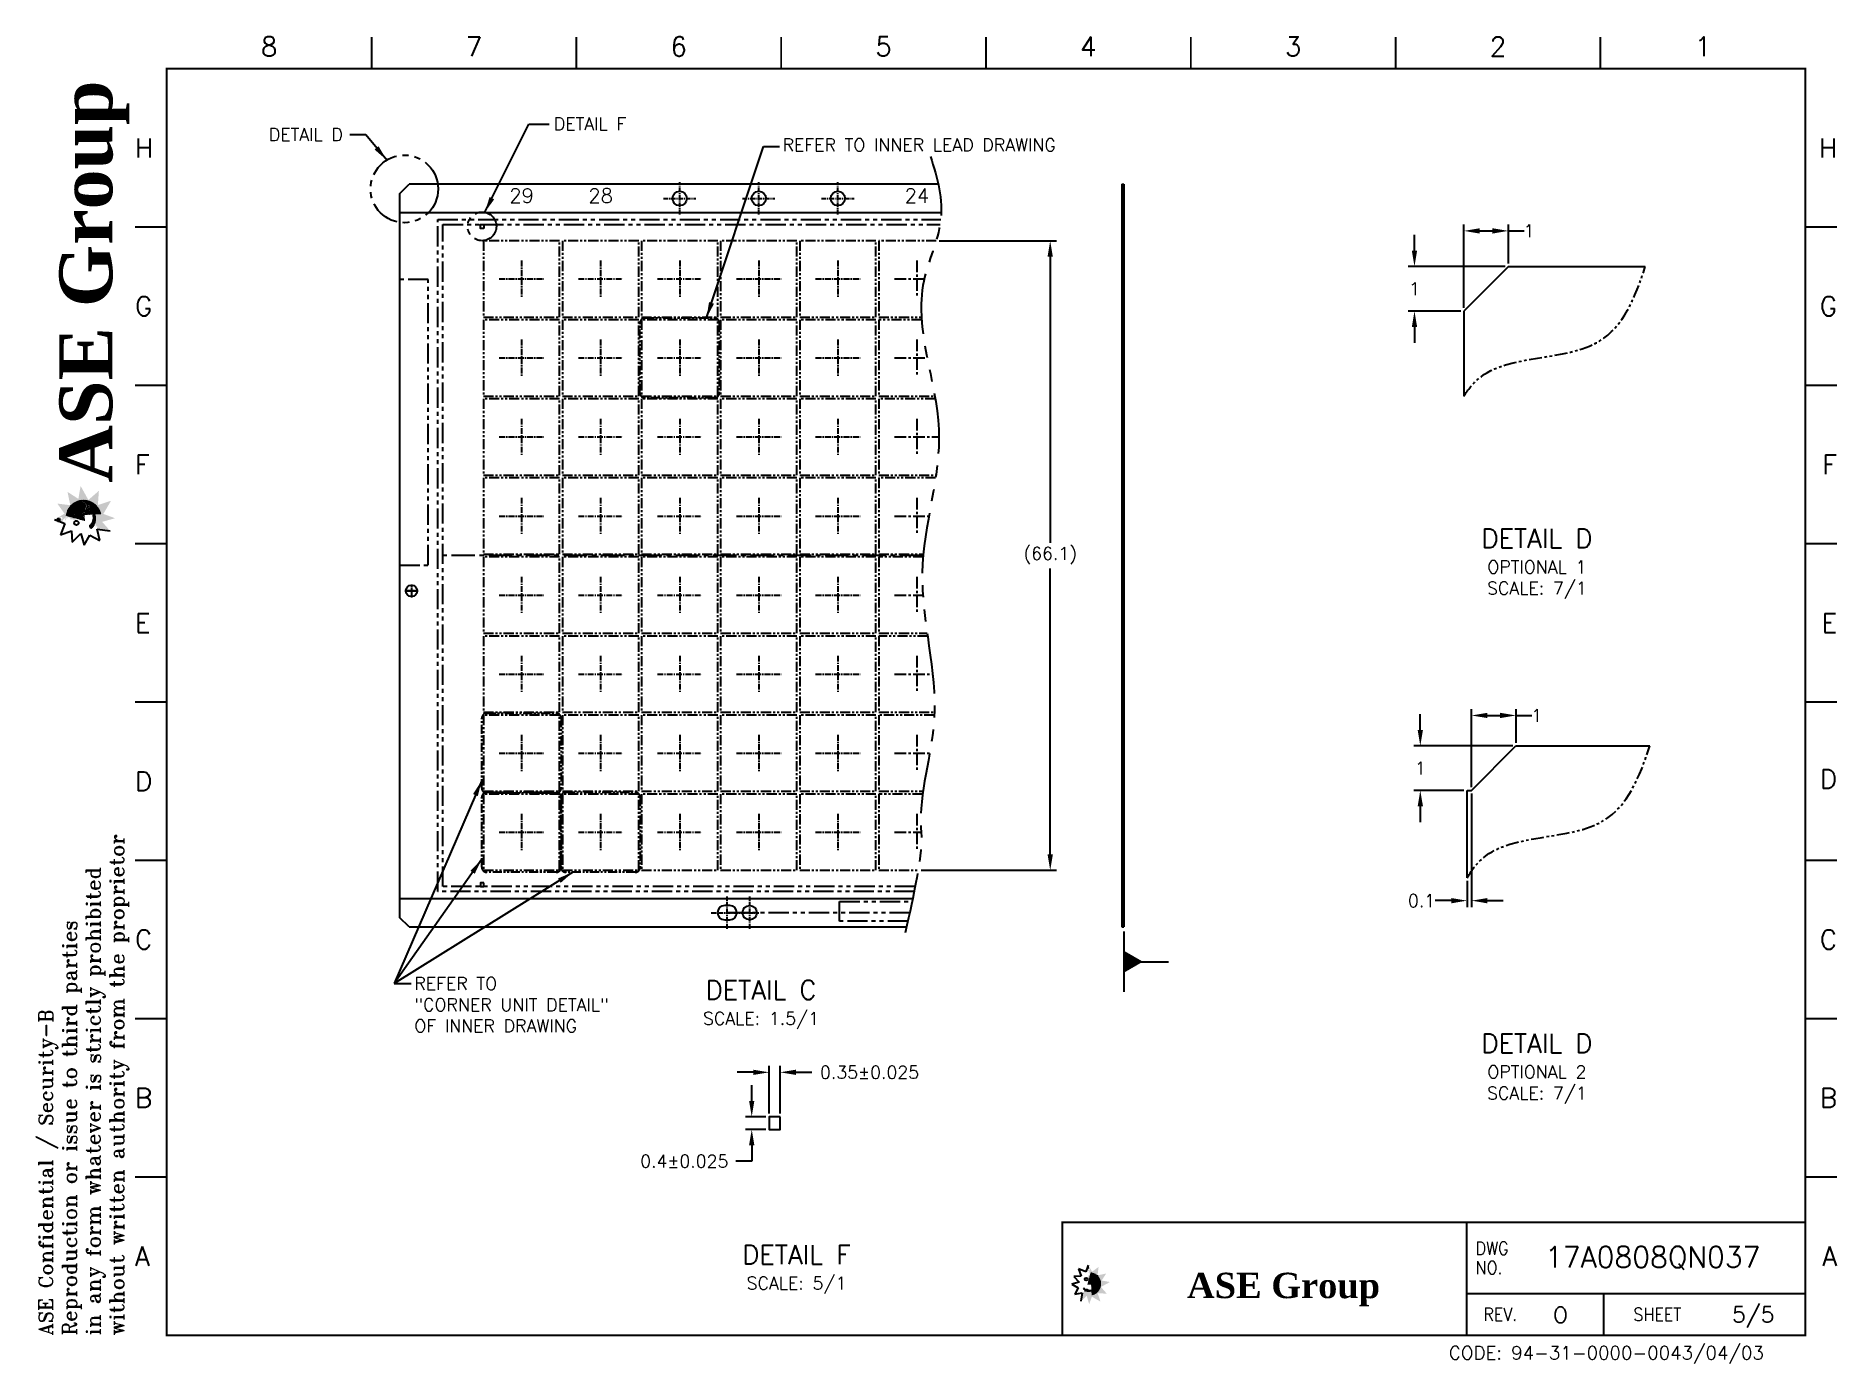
# Paper-space layout '5.Detail' of a CAD drawing. Header units: millimetres. Extents: x -21 to 263, y -5 to 205.
# The model-space entities are those that its viewports show. They can reach past a viewport. Long polylines and large blocks are cut down to what shows.
import ezdxf
from ezdxf.enums import TextEntityAlignment as Align

# ---------------------------------------------------------------- set-up
doc = ezdxf.new("R2010")
doc.units = ezdxf.units.MM
doc.header["$LTSCALE"] = 0.3
doc.linetypes.add('CENTER', pattern=[14.705263, 9.190789, -1.838158, 1.838158, -1.838158])
doc.linetypes.add('PHANTOM2', pattern=[31.75, 15.875, -3.175, 3.175, -3.175, 3.175, -3.175])
for name, color, linetype in [('CENTER', 2, 'CENTER'), ('DIM', 3, 'Continuous'), ('FORMAT', 7, 'Continuous'), ('PHANTOM', 4, 'PHANTOM2'), ('PKG', 4, 'PHANTOM2'), ('TEXTFORMAT', 4, 'Continuous')]:
    doc.layers.add(name, color=color, linetype=linetype)
for name, color, linetype, plot in [('MOLD', 1, 'PHANTOM2', False), ('TAPE', 40, 'Continuous', False), ('VPORT', 4, 'Continuous', False)]:
    doc.layers.add(name, color=color, linetype=linetype, plot=plot)
doc.layers.get('VPORT').freeze()
doc.styles.add('ROMANS', font='romans')
doc.styles.add('ROMANT', font='romant')
doc.styles.add('SIMPLEX', font='simplex')
doc.styles.get("Standard").update_dxf_attribs({"font": 'simplex.shx'})
doc.dimstyles.new('ASECL', dxfattribs={"dimscale": 0, "dimtxt": 2, "dimasz": 2.5, "dimexe": 1, "dimexo": 0.5, "dimgap": 0.5, "dimtad": 0, "dimtih": 1, "dimtoh": 1, "dimdec": 3, "dimzin": 9, "dimdsep": 46, "dimtxsty": 'Standard', "dimcen": 0.7, "dimclrd": 256, "dimclre": 256, "dimclrt": 2, "dimadec": 0, "dimazin": 3, "dimtfac": 1, "dimtdec": 3, "dimtofl": 0, "dimtmove": 0, "dimatfit": 3, "dimfxl": 0, "dimtolj": 1, "dimtzin": 0, "dimlwd": -1, "dimlwe": -1, "dimarcsym": 0})
doc.dimstyles.get("Standard").update_dxf_attribs({"dimtxt": 0.18, "dimasz": 0.18, "dimexe": 0.18, "dimexo": 0.0625, "dimgap": 0.09, "dimtad": 0, "dimtih": 1, "dimtoh": 1, "dimdec": 4, "dimzin": 0, "dimdsep": 46, "dimtxsty": 'SIMPLEX', "dimcen": 0.09, "dimadec": 0, "dimazin": 0, "dimtfac": 1, "dimtdec": 4, "dimtofl": 0, "dimtmove": 0, "dimatfit": 3, "dimfxl": 0, "dimtolj": 1, "dimtzin": 0, "dimarcsym": 0})
pattern_1 = [(0, (152.257417, -7.83374), (0.01524, 0.03048), [0, -0.03048])]
pattern_2 = [(0, (152.257417, -7.83374), (0.015875, 0.03175), [0, -0.03175])]
pattern_3 = [(0, (152.257417, -7.83374), (0.0127, 0.0254), [0, -0.0254])]
pattern_4 = [(0, (152.257417, -7.83374), (0.01397, 0.02794), [0, -0.02794])]
pattern_5 = [(90, (11.62025, 139.579948), (-0.047269075, 0.02363454), [0, -0.047269075])]
pattern_6 = [(90, (11.62025, 139.57995), (-0.04923862, 0.02461931), [0, -0.04923862])]
pattern_7 = [(90, (11.62025, 139.579948), (-0.039390896, 0.01969545), [0, -0.039390896])]
pattern_8 = [(90, (11.62025, 139.579948), (-0.043329986, 0.02166499), [0, -0.043329986])]

# ---------------------------------------------------------------- blocks, each defined once
blk = doc.blocks.new('FORMAT2')
at = {"layer": 'FORMAT'}
h = blk.add_hatch(dxfattribs=at)
h.set_pattern_fill('DOTS', scale=0.630254, angle=90, style=0)
h.set_pattern_definition(pattern_7)
h.paths.add_polyline_path([(-17.23, 131.01), (-16.09, 129.42), (-17.68, 128.48), (-17.38, 128.37), (-17.28, 128.52), (-17.17, 128.68), (-16.97, 128.68), (-16.91, 128.57), (-16.77, 128.57), (-16.77, 128.14), (-16.29, 127.96), (-16.24, 128.15), (-16.38, 128.15), (-16.33, 128.26), (-16.38, 128.37), (-16.24, 128.57), (-16.09, 128.66), (-15.98, 128.85), (-15.89, 128.7), (-15.96, 128.61), (-16.02, 128.52), (-16.02, 128.39), (-15.91, 128.39), (-15.89, 128.57), (-15.78, 128.63), (-15.8, 128.72), (-15.78, 128.83), (-15.76, 128.99), (-15.67, 128.99), (-15.67, 128.79), (-15.63, 128.68), (-15.52, 128.85), (-15.43, 128.88), (-15.36, 128.81), (-15.32, 128.77), (-15.25, 128.74), (-15.19, 128.68), (-15.16, 128.52), (-14.74, 128.5), (-14.24, 128.48), (-14.24, 128.57), (-14.27, 128.64), (-15.9, 129.08, -0.857176), (-10.32, 129.34), (-11.26, 129.29, -0.188594), (-11.32, 127.9), (-11.24, 127.71), (-11.1, 127.55), (-11.24, 127.55), (-11.21, 127.42), (-10.95, 127.44), (-10.93, 127.31), (-11.04, 127.2), (-10.91, 127.22), (-10.91, 127.07), (-10.71, 127.07), (-10.63, 126.94), (-8.89, 126.69), (-10.17, 128.13), (-8.13, 128.7), (-9.98, 129.38), (-8.77, 131.45), (-10.84, 130.78), (-10.68, 133.02), (-12.34, 131.58), (-13.56, 133.79), (-13.91, 131.75), (-15.62, 132.85), (-15.19, 130.75)])
h.paths.add_polyline_path([(-16.64, 128.92), (-16.53, 128.85), (-16.44, 128.79), (-16.4, 128.7), (-16.53, 128.61), (-16.53, 128.59), (-16.58, 128.52), (-16.66, 128.61), (-16.69, 128.66), (-16.75, 128.81)], flags=16)
h = blk.add_hatch(dxfattribs=at)
h.set_pattern_fill('DOTS', color=12, scale=0.756305, angle=90, style=0)
h.set_pattern_definition(pattern_5)
h.paths.add_polyline_path([(-15.9, 129.08), (-12.89, 128.26), (-12.92, 128.76), (-13.11, 128.88), (-13.11, 128.99), (-13.02, 128.96), (-13.02, 129.21), (-13.2, 129.14), (-13.18, 129.27), (-13.09, 129.27), (-13.07, 129.41), (-13.24, 129.41), (-13.22, 129.49), (-13.13, 129.52), (-13.05, 129.6), (-12.91, 129.6), (-12.8, 129.69), (-12.87, 130), (-12.8, 130.07), (-12.76, 130.36), (-12.69, 130.44), (-12.69, 130.66), (-12.74, 130.84), (-12.67, 130.88), (-12.78, 130.97), (-12.91, 130.88), (-12.85, 131), (-13.16, 131.04), (-13.02, 131.15), (-12.87, 131.22), (-12.82, 131.44), (-12.91, 131.48), (-13.02, 131.53), (-13.09, 131.46), (-13.22, 131.48), (-13.2, 131.33), (-13.33, 131.37), (-13.5, 131.58, 0.341598)])
h.paths.add_polyline_path([(-14.32, 129.76, -1), (-14.32, 129.25, -1)], flags=16)
h.paths.add_polyline_path([(-13.75, 130.22), (-13.62, 130.24), (-13.57, 130.22), (-13.57, 130.05), (-13.68, 130.13)], flags=16)
h.paths.add_polyline_path([(-13.46, 130.55), (-13.46, 130.66), (-13.33, 130.66), (-13.33, 130.51)], flags=16)
h.paths.add_polyline_path([(-13.18, 129.98), (-13.11, 130.09), (-13.05, 130), (-13.07, 129.94)], flags=16)
h = blk.add_hatch(dxfattribs=at)
h.set_pattern_fill('DOTS', color=40, scale=0.787818, angle=90, style=0)
h.set_pattern_definition(pattern_6)
h.paths.add_polyline_path([(-13.75, 130.22), (-13.68, 130.13), (-13.57, 130.05), (-13.57, 130.22), (-13.62, 130.24)])
h.paths.add_polyline_path([(-13.46, 130.66), (-13.46, 130.55), (-13.33, 130.51), (-13.33, 130.66)])
h.paths.add_polyline_path([(-13.11, 130.09), (-13.18, 129.98), (-13.07, 129.94), (-13.05, 130)])
h.paths.add_polyline_path([(-12.03, 130.66), (-12.03, 130.53), (-11.85, 130.58), (-11.9, 130.6)])
h = blk.add_hatch(dxfattribs=at)
h.set_pattern_fill('DOTS', color=30, scale=0.819331, angle=90, style=0)
h.set_pattern_definition([(90, (11.62025, 139.57995), (-0.051208165, 0.02560408), [0, -0.051208165])])
h.paths.add_polyline_path([(-12.8, 129.69), (-12.91, 129.6), (-13.05, 129.6), (-13.13, 129.52), (-13.22, 129.49), (-13.24, 129.41), (-13.07, 129.41), (-13.09, 129.27), (-13.18, 129.27), (-13.2, 129.14), (-13.02, 129.21), (-13.02, 128.96), (-13.11, 128.99), (-13.11, 128.88), (-12.92, 128.76), (-12.95, 129.18), (-12.92, 129.19), (-12.87, 129.34), (-12.6, 129.3), (-12.34, 129.27), (-12.38, 129.41), (-12.36, 129.63), (-12.36, 129.83), (-12.49, 129.94), (-12.48, 130.08, 0.016332), (-12.57, 130.12), (-12.54, 130.16), (-12.69, 130.36), (-12.63, 130.44), (-12.49, 130.44), (-12.52, 130.58), (-12.16, 130.6), (-12.07, 130.71), (-12.49, 130.69), (-12.49, 131), (-12.6, 131.11), (-12.54, 131.17), (-12.52, 131.44), (-12.65, 131.46), (-12.65, 131.57, 0.07598), (-13.5, 131.58), (-13.33, 131.37), (-13.2, 131.33), (-13.22, 131.48), (-13.09, 131.46), (-13.02, 131.53), (-12.91, 131.48), (-12.82, 131.44), (-12.87, 131.22), (-13.02, 131.15), (-13.16, 131.04), (-12.85, 131), (-12.91, 130.88), (-12.78, 130.97), (-12.67, 130.88), (-12.74, 130.84), (-12.69, 130.66), (-12.69, 130.44), (-12.76, 130.36), (-12.8, 130.07), (-12.87, 130)])
h = blk.add_hatch(dxfattribs=at)
h.set_pattern_fill('DOTS', color=42, scale=0.787818, angle=90, style=0)
h.set_pattern_definition(pattern_6)
h.paths.add_polyline_path([(-11.28, 129.29), (-10.32, 129.34, 0.31333), (-12.65, 131.57), (-12.65, 131.46), (-12.52, 131.44), (-12.54, 131.17), (-12.6, 131.11), (-12.49, 131), (-12.49, 130.69), (-12.07, 130.71), (-12.16, 130.6), (-12.52, 130.58), (-12.49, 130.44), (-12.63, 130.44), (-12.69, 130.36), (-12.54, 130.16), (-12.34, 130.4, -0.208057)])
h.paths.add_polyline_path([(-11.85, 130.58), (-12.03, 130.53), (-12.03, 130.66), (-11.9, 130.6)], flags=16)
h = blk.add_hatch(dxfattribs=at)
h.set_pattern_fill('DOTS', color=76, scale=0.756305, angle=90, style=0)
h.set_pattern_definition(pattern_5)
h.paths.add_polyline_path([(-16.97, 128.68), (-17.17, 128.68), (-17.28, 128.52), (-17.38, 128.37), (-16.77, 128.14), (-16.77, 128.57), (-16.91, 128.57)])
h = blk.add_hatch(dxfattribs=at)
h.set_pattern_fill('DOTS', scale=0.69328, angle=90, style=0)
h.set_pattern_definition(pattern_8)
h.paths.add_polyline_path([(-14.63, 129.71), (-14.74, 129.52), (-14.55, 129.39, -0.551209), (-14.32, 129.76, -0.138441), (-14.19, 129.72), (-14.21, 129.85), (-14.44, 129.87)])
h = blk.add_hatch(dxfattribs=at)
h.set_pattern_fill('DOTS', scale=0.630254, angle=90, style=0)
h.set_pattern_definition(pattern_7)
h.paths.add_polyline_path([(-14.32, 129.25, 1), (-14.32, 129.76, 1)])
h = blk.add_hatch(dxfattribs=at)
h.set_pattern_fill('DOTS', color=42, scale=0.787818, angle=90, style=0)
h.set_pattern_definition(pattern_6)
h.paths.add_polyline_path([(-12.48, 130.08), (-12.49, 129.94), (-12.36, 129.83), (-12.36, 129.63), (-12.38, 129.41), (-12.34, 129.27), (-12.6, 129.3), (-12.87, 129.34), (-12.92, 129.19), (-11.71, 129.26, 0.184125)])
h = blk.add_hatch(dxfattribs=at)
h.set_pattern_fill('DOTS', scale=0.630254, angle=90, style=0)
h.set_pattern_definition(pattern_7)
h.paths.add_polyline_path([(-11.71, 129.26), (-11.28, 129.29, 0.208057), (-12.34, 130.4), (-12.57, 130.12, -0.201062)])
h = blk.add_hatch(dxfattribs=at)
h.set_pattern_fill('DOTS', color=12, scale=0.756305, angle=90, style=0)
h.set_pattern_definition(pattern_5)
h.paths.add_polyline_path([(-11.28, 128.52), (-11.32, 128.66), (-11.37, 128.68), (-11.46, 128.63), (-11.46, 128.5)])
h.paths.add_polyline_path([(-11.52, 127.54), (-11.73, 128.14, -0.134281), (-12.23, 127.46), (-11.91, 127.14, 0.073255)])
h = blk.add_hatch(dxfattribs=at)
h.set_pattern_fill('DOTS', color=40, scale=0.787818, angle=90, style=0)
h.set_pattern_definition(pattern_6)
h.paths.add_polyline_path([(-12.1, 130.11), (-12.05, 130), (-11.92, 129.98), (-11.92, 130), (-11.96, 130.05), (-12.01, 130.09)])
h = blk.add_hatch(dxfattribs=at)
h.set_pattern_fill('DOTS', color=30, scale=0.69328, angle=90, style=0)
h.set_pattern_definition(pattern_8)
h.paths.add_polyline_path([(-11.52, 128.48), (-11.65, 128.46, -0.051444), (-11.73, 128.14), (-11.52, 127.54, 0.004412), (-11.5, 127.57), (-11.52, 127.88), (-11.59, 127.97), (-11.63, 128.3), (-11.41, 128.19), (-11.46, 128.39)])
h = blk.add_hatch(dxfattribs=at)
h.set_pattern_fill('DOTS', color=42, scale=0.787818, angle=90, style=0)
h.set_pattern_definition(pattern_6)
h.paths.add_polyline_path([(-11.72, 129.26, -0.125982), (-11.65, 128.46), (-11.52, 128.48), (-11.46, 128.39), (-11.41, 128.19), (-11.63, 128.3), (-11.59, 127.97), (-11.52, 127.88), (-11.5, 127.57, 0.240124), (-11.26, 129.29)])
h.paths.add_polyline_path([(-11.37, 128.68), (-11.32, 128.66), (-11.28, 128.52), (-11.46, 128.5), (-11.46, 128.63)], flags=16)
h = blk.add_hatch(dxfattribs=at)
h.set_pattern_fill('DOTS', scale=0.4064, style=0)
h.set_pattern_definition(pattern_3)
h.paths.add_polyline_path([(146.73, 10.77), (145.71, 10.03), (145.1, 11.06), (145.03, 10.87), (145.13, 10.8), (145.23, 10.73), (145.23, 10.6), (145.16, 10.56), (145.16, 10.48), (144.88, 10.48), (144.77, 10.16), (144.89, 10.13), (144.89, 10.22), (144.96, 10.19), (145.03, 10.22), (145.16, 10.13), (145.21, 10.03), (145.34, 9.96), (145.24, 9.91), (145.18, 9.95), (145.13, 9.99), (145.04, 9.99), (145.04, 9.92), (145.16, 9.91), (145.2, 9.84), (145.26, 9.85), (145.33, 9.84), (145.43, 9.82), (145.43, 9.76), (145.3, 9.76), (145.23, 9.74), (145.34, 9.66), (145.36, 9.61), (145.31, 9.56), (145.28, 9.54), (145.27, 9.49), (145.23, 9.45), (145.13, 9.44), (145.11, 9.17), (145.1, 8.84), (145.16, 8.84), (145.2, 8.86), (145.49, 9.91, -0.857176), (145.66, 6.31), (145.62, 6.92, -0.188594), (144.72, 6.96), (144.6, 6.9), (144.5, 6.82), (144.5, 6.9), (144.42, 6.89), (144.43, 6.72), (144.34, 6.71), (144.27, 6.78), (144.29, 6.69), (144.19, 6.69), (144.19, 6.56), (144.1, 6.52), (143.95, 5.39), (144.87, 6.22), (145.24, 4.9), (145.68, 6.09), (147.02, 5.31), (146.58, 6.65), (148.03, 6.55), (147.1, 7.62), (148.52, 8.4), (147.21, 8.63), (147.92, 9.73), (146.56, 9.45)])
h.paths.add_polyline_path([(145.38, 10.39), (145.34, 10.32), (145.3, 10.26), (145.24, 10.23), (145.18, 10.32), (145.17, 10.32), (145.13, 10.35), (145.18, 10.4), (145.21, 10.42), (145.31, 10.46)], flags=16)
h = blk.add_hatch(dxfattribs=at)
h.set_pattern_fill('DOTS', color=76, scale=0.48768, style=0)
h.set_pattern_definition(pattern_1)
h.paths.add_polyline_path([(145.23, 10.6), (145.23, 10.73), (145.13, 10.8), (145.03, 10.87), (144.88, 10.48), (145.16, 10.48), (145.16, 10.56)])
h = blk.add_hatch(dxfattribs=at)
h.set_pattern_fill('DOTS', color=12, scale=0.48768, style=0)
h.set_pattern_definition(pattern_1)
h.paths.add_polyline_path([(145.49, 9.91), (144.96, 7.97), (145.28, 7.99), (145.36, 8.11), (145.43, 8.11), (145.41, 8.06), (145.57, 8.06), (145.53, 8.17), (145.61, 8.16), (145.61, 8.1), (145.7, 8.09), (145.7, 8.2), (145.75, 8.18), (145.77, 8.13), (145.83, 8.07), (145.83, 7.99), (145.88, 7.91), (146.08, 7.96), (146.12, 7.91), (146.31, 7.89), (146.37, 7.84), (146.51, 7.84), (146.62, 7.87), (146.65, 7.83), (146.71, 7.9), (146.65, 7.99), (146.72, 7.94), (146.75, 8.14), (146.82, 8.06), (146.86, 7.96), (147.01, 7.93), (147.04, 7.99), (147.06, 8.06), (147.02, 8.1), (147.04, 8.18), (146.94, 8.17), (146.96, 8.26), (147.1, 8.37, 0.341598)])
h.paths.add_polyline_path([(145.92, 8.9, -1), (145.6, 8.9, -1)], flags=16)
h.paths.add_polyline_path([(146.22, 8.53), (146.24, 8.44), (146.22, 8.41), (146.11, 8.41), (146.17, 8.48)], flags=16)
h.paths.add_polyline_path([(146.44, 8.34), (146.51, 8.34), (146.51, 8.26), (146.41, 8.26)], flags=16)
h.paths.add_polyline_path([(146.07, 8.16), (146.14, 8.11), (146.08, 8.07), (146.04, 8.09)], flags=16)
h = blk.add_hatch(dxfattribs=at)
h.set_pattern_fill('DOTS', scale=0.4064, style=0)
h.set_pattern_definition(pattern_3)
h.paths.add_polyline_path([(145.6, 8.9, 1), (145.92, 8.9, 1)])
h = blk.add_hatch(dxfattribs=at)
h.set_pattern_fill('DOTS', scale=0.44704, style=0)
h.set_pattern_definition(pattern_4)
h.paths.add_polyline_path([(145.9, 9.1), (145.77, 9.17), (145.69, 9.04, -0.551209), (145.92, 8.9, -0.138441), (145.9, 8.81), (145.98, 8.82), (146, 8.97)])
h = blk.add_hatch(dxfattribs=at)
h.set_pattern_fill('DOTS', color=40, scale=0.508, style=0)
h.set_pattern_definition(pattern_2)
h.paths.add_polyline_path([(146.22, 8.53), (146.17, 8.48), (146.11, 8.41), (146.22, 8.41), (146.24, 8.44)])
h.paths.add_polyline_path([(146.51, 8.34), (146.44, 8.34), (146.41, 8.26), (146.51, 8.26)])
h.paths.add_polyline_path([(146.14, 8.11), (146.07, 8.16), (146.04, 8.09), (146.08, 8.07)])
h.paths.add_polyline_path([(146.51, 7.42), (146.42, 7.42), (146.45, 7.3), (146.47, 7.33)])
h = blk.add_hatch(dxfattribs=at)
h.set_pattern_fill('DOTS', color=12, scale=0.48768, style=0)
h.set_pattern_definition(pattern_1)
h.paths.add_polyline_path([(145.13, 6.93), (145.21, 6.96), (145.23, 6.99), (145.2, 7.05), (145.11, 7.05)])
h.paths.add_polyline_path([(144.49, 7.09), (144.88, 7.22, -0.134281), (144.44, 7.55), (144.24, 7.34, 0.073255)])
h = blk.add_hatch(dxfattribs=at)
h.set_pattern_fill('DOTS', color=30, scale=0.44704, style=0)
h.set_pattern_definition(pattern_4)
h.paths.add_polyline_path([(145.1, 7.09), (145.09, 7.17, -0.051444), (144.88, 7.22), (144.49, 7.09, 0.004412), (144.51, 7.07), (144.71, 7.09), (144.77, 7.13), (144.99, 7.16), (144.91, 7.02), (145.04, 7.05)])
h = blk.add_hatch(dxfattribs=at)
h.set_pattern_fill('DOTS', color=42, scale=0.508, style=0)
h.set_pattern_definition(pattern_2)
h.paths.add_polyline_path([(145.6, 7.22, -0.125982), (145.09, 7.17), (145.1, 7.09), (145.04, 7.05), (144.91, 7.02), (144.99, 7.16), (144.77, 7.13), (144.71, 7.09), (144.51, 7.07, 0.240124), (145.62, 6.92)])
h.paths.add_polyline_path([(145.23, 6.99), (145.21, 6.96), (145.13, 6.93), (145.11, 7.05), (145.2, 7.05)], flags=16)
h = blk.add_hatch(dxfattribs=at)
h.set_pattern_fill('DOTS', color=30, scale=0.52832, style=0)
h.set_pattern_definition([(0, (152.257417, -7.83374), (0.01651, 0.03302), [0, -0.03302])])
h.paths.add_polyline_path([(145.88, 7.91), (145.83, 7.99), (145.83, 8.07), (145.77, 8.13), (145.75, 8.18), (145.7, 8.2), (145.7, 8.09), (145.61, 8.1), (145.61, 8.16), (145.53, 8.17), (145.57, 8.06), (145.41, 8.06), (145.43, 8.11), (145.36, 8.11), (145.28, 7.99), (145.55, 8.01), (145.56, 7.99), (145.65, 7.96), (145.63, 7.79), (145.61, 7.62), (145.7, 7.64), (145.84, 7.63), (145.97, 7.63), (146.04, 7.72), (146.13, 7.7, 0.016332), (146.16, 7.76), (146.18, 7.74), (146.31, 7.84), (146.37, 7.8), (146.37, 7.72), (146.45, 7.73), (146.47, 7.5), (146.54, 7.45), (146.52, 7.72), (146.72, 7.72), (146.79, 7.79), (146.84, 7.74), (147.01, 7.73), (147.02, 7.81), (147.09, 7.82, 0.07598), (147.1, 8.37), (146.96, 8.26), (146.94, 8.17), (147.04, 8.18), (147.02, 8.1), (147.06, 8.06), (147.04, 7.99), (147.01, 7.93), (146.86, 7.96), (146.82, 8.06), (146.75, 8.14), (146.72, 7.94), (146.65, 7.99), (146.71, 7.9), (146.65, 7.83), (146.62, 7.87), (146.51, 7.84), (146.37, 7.84), (146.31, 7.89), (146.12, 7.91), (146.08, 7.96)])
h = blk.add_hatch(dxfattribs=at)
h.set_pattern_fill('DOTS', color=42, scale=0.508, style=0)
h.set_pattern_definition(pattern_2)
h.paths.add_polyline_path([(146.13, 7.7), (146.04, 7.72), (145.97, 7.63), (145.84, 7.63), (145.7, 7.64), (145.61, 7.62), (145.63, 7.79), (145.65, 7.96), (145.56, 7.99), (145.6, 7.21, 0.184125)])
h = blk.add_hatch(dxfattribs=at)
h.set_pattern_fill('DOTS', scale=0.4064, style=0)
h.set_pattern_definition(pattern_3)
h.paths.add_polyline_path([(145.6, 7.21), (145.62, 6.93, 0.208057), (146.34, 7.62), (146.16, 7.76, -0.201062)])
h = blk.add_hatch(dxfattribs=at)
h.set_pattern_fill('DOTS', color=42, scale=0.508, style=0)
h.set_pattern_definition(pattern_2)
h.paths.add_polyline_path([(145.62, 6.93), (145.66, 6.31, 0.31333), (147.09, 7.82), (147.02, 7.81), (147.01, 7.73), (146.84, 7.74), (146.79, 7.79), (146.72, 7.72), (146.52, 7.72), (146.54, 7.45), (146.47, 7.5), (146.45, 7.73), (146.37, 7.72), (146.37, 7.8), (146.31, 7.84), (146.18, 7.74), (146.34, 7.62, -0.208057)])
h.paths.add_polyline_path([(146.45, 7.3), (146.42, 7.42), (146.51, 7.42), (146.47, 7.33)], flags=16)
h = blk.add_hatch(dxfattribs=at)
h.set_pattern_fill('DOTS', color=40, scale=0.508, style=0)
h.set_pattern_definition(pattern_2)
h.paths.add_polyline_path([(146.15, 7.46), (146.08, 7.43), (146.07, 7.35), (146.08, 7.35), (146.11, 7.37), (146.14, 7.4)])
at = {"layer": 'FORMAT', "color": 7}
for p, q in [((-15.19, 130.75), (-15.2, 130.75)), ((-17.68, 128.48), (-16.07, 127.88)), ((-16.07, 127.88), (-16.75, 126.11)), ((-16.75, 126.11), (-15, 126.72)), ((-15, 126.72), (-14.9, 124.93)), ((-14.9, 124.93), (-13.52, 126.27)), ((-13.52, 126.27), (-13.01, 124.48)), ((-13.01, 124.48), (-12.12, 126.05)), ((-12.12, 126.05), (-10.56, 125.19)), ((-10.94, 126.98), (-8.89, 126.69)), ((-10.56, 125.19), (-10.94, 126.98)), ((-8.89, 126.69), (-8.9, 126.69)), ((143.97, 9.33), (142.81, 9.27)), ((142.81, 9.27), (143.68, 8.38)), ((143.57, 10.46), (143.97, 9.33)), ((144.71, 10.02), (143.57, 10.46)), ((145.1, 11.06), (144.71, 10.02)), ((146.56, 9.45), (146.57, 9.46)), ((143.68, 8.38), (142.52, 8.05)), ((142.52, 8.05), (143.53, 7.47)), ((143.53, 7.47), (142.98, 6.47)), ((142.98, 6.47), (144.13, 6.71)), ((144.13, 6.71), (143.95, 5.39)), ((143.95, 5.39), (143.95, 5.4))]:
    blk.add_line(p, q, dxfattribs=at)
at = {"layer": 'FORMAT'}
for p, q in [((141, 17.78), (141, 0)), ((204.66, 17.78), (204.66, 0)), ((204.66, 6.6), (258, 6.6)), ((226.25, 6.6), (226.25, 0))]:
    blk.add_line(p, q, dxfattribs=at)
at = {"layer": 'FORMAT', "const_width": 0.3}
for points in [[(32.25, 199.5), (32.25, 204.5)], [(64.5, 199.5), (64.5, 204.5)], [(96.75, 199.5), (96.75, 204.5)], [(129, 199.5), (129, 204.5)], [(161.25, 199.5), (161.25, 204.5)], [(193.5, 199.5), (193.5, 204.5)], [(225.75, 199.5), (225.75, 204.5)], [(0, 174.56), (-5, 174.56)], [(258, 174.56), (263, 174.56)], [(0, 149.62), (-5, 149.62)], [(258, 149.62), (263, 149.62)], [(0, 124.69), (-5, 124.69)], [(258, 124.69), (263, 124.69)], [(0, 99.75), (-5, 99.75)], [(258, 99.75), (263, 99.75)], [(0, 74.81), (-5, 74.81)], [(258, 74.81), (263, 74.81)], [(0, 49.88), (-5, 49.88)], [(258, 49.88), (263, 49.88)], [(0, 24.94), (-5, 24.94)], [(258, 24.94), (263, 24.94)], [(258, 17.78), (141, 17.78), (141, 0)]]:
    blk.add_lwpolyline(points, dxfattribs=at)
blk.add_lwpolyline([(0, 0), (258, 0), (258, 199.5), (0, 199.5)], close=True, dxfattribs=at)
at = {"layer": 'FORMAT', "color": 7}
for centre, radius in [((-14.23, 127.97), 0.34), ((144.77, 8.83), 0.219)]:
    blk.add_circle(centre, radius, dxfattribs=at)
at = {"color": 3, "ltscale": 0.02, "insert": (-20.15, 0), "char_height": 1.6, "width": 105.763, "attachment_point": 1, "rotation": 90, "style": 'ROMANT'}
blk.add_mtext('{\\H1.4x;ASE Confidential / Security-B     \\PReproduction or issue to third parties\\Pin any form whatever is strictly prohibited\\fTimes New Roman|b0|i1|c238|p18;\\H0.7143x;\\P\\Fromant|c136;\\H1.4x;without written authority from the proprietor}', dxfattribs=at)
at = {"insert": (201.89, -1.71), "char_height": 2.1, "width": 57.9196, "attachment_point": 1}
blk.add_mtext('CODE: 94-31-0000-0043/04/03', dxfattribs=at)
at = {"layer": 'FORMAT', "style": 'SIMPLEX'}
for s, p in [('8', (16.12, 204.5)), ('7', (48.38, 204.5)), ('6', (80.62, 204.5)), ('5', (112.88, 204.5)), ('4', (145.12, 204.5)), ('3', (177.38, 204.5)), ('2', (209.62, 204.5)), ('1', (241.88, 204.5))]:
    blk.add_text(s, height=3, dxfattribs=at).set_placement(p, align=Align.TOP_CENTER)
for s, p in [('H', (-5, 187.03)), ('G', (-5, 162.09)), ('F', (-5, 137.16)), ('E', (-5, 112.22)), ('D', (-5, 87.28)), ('C', (-5, 62.34)), ('B', (-5, 37.41)), ('A', (-5, 12.47))]:
    blk.add_text(s, height=3, dxfattribs=at).set_placement(p, align=Align.MIDDLE_LEFT)
for s, p in [('H', (263, 187.03)), ('G', (263, 162.09)), ('F', (263, 137.16)), ('E', (263, 112.22)), ('D', (263, 87.62)), ('C', (263, 62.34)), ('B', (263, 37.41)), ('A', (263, 12.47))]:
    blk.add_text(s, height=3, dxfattribs=at).set_placement(p, align=Align.MIDDLE_RIGHT)
at = {"layer": 'FORMAT', "style": 'SIMPLEX', "width": 0.9}
for s, p in [('DWG', (206.1, 12.7)), ('NO.', (206.1, 9.65)), ('REV.', (207.32, 2.29)), ('SHEET', (230.95, 2.29))]:
    blk.add_text(s, height=2.032, dxfattribs=at).set_placement(p)
at = {"layer": 'FORMAT', "color": 3, "insert": (-11.39, 165.97), "char_height": 8.3407, "attachment_point": 5, "rotation": 90, "line_spacing_factor": 1.5, "style": 'ROMANS'}
blk.add_mtext('{\\fTimes New Roman|b1|i0|c0|p18;ASE Group}', dxfattribs=at)
at = {"layer": 'FORMAT', "color": 7, "insert": (175.85, 7.21), "char_height": 4.0005, "attachment_point": 5, "line_spacing_factor": 1.5}
blk.add_mtext('{\\fTimes New Roman|b1|i0|c0|p18;ASE Group}', dxfattribs=at)
at = {"layer": 'FORMAT'}
blk.add_attdef('DWG_NO.', (214.5, 10.7), '', height=3, dxfattribs=at)
at = {"layer": 'FORMAT', "style": 'SIMPLEX', "flags": 8}
for tag, p in [('REV', (220.29, 3.3)), ('SHEET', (249.82, 3.3))]:
    blk.add_attdef(tag, text='', height=2.5, dxfattribs=at).set_placement(p, align=Align.MIDDLE_CENTER)
blk = doc.blocks.new('DWG')
at = {"layer": 'FORMAT'}
blk.add_text('17A0808QN037', height=3.2694, dxfattribs=at).set_placement((217.03, 10.7))
blk = doc.blocks.new('REV')
at = {"layer": 'FORMAT', "insert": (218.27, 4.47), "char_height": 2.5, "width": 15.2802, "attachment_point": 1}
blk.add_mtext('O', dxfattribs=at)
blk = doc.blocks.new('*D9')
at = {"layer": 'DEFPOINTS', "color": 0}
for p in [(347.697, -535.869), (347.697, -536.672), (346.697, -537.672)]:
    blk.add_point(p, dxfattribs=at)
at = {"layer": 'DIM'}
for p, q in [((346.697, -537.601), (346.697, -535.726)), ((347.697, -536.601), (347.697, -535.726)), ((347.055, -535.869), (347.34, -535.869)), ((347.697, -535.869), (348.055, -535.869))]:
    blk.add_line(p, q, dxfattribs=at)
for points in [[(347.055, -535.81), (347.055, -535.929), (346.697, -535.869)], [(347.34, -535.81), (347.34, -535.929), (347.697, -535.869)]]:
    blk.add_solid(points, dxfattribs=at)
at = {"layer": 'DIM', "color": 2, "insert": (348.16, -535.869), "char_height": 0.2857, "attachment_point": 5}
blk.add_mtext('\\A1;1', dxfattribs=at)
blk = doc.blocks.new('*D10')
at = {"layer": 'DEFPOINTS', "color": 0}
for p in [(347.697, -536.672), (345.585, -537.672), (346.697, -537.672)]:
    blk.add_point(p, dxfattribs=at)
at = {"layer": 'DIM'}
for p, q in [((345.585, -536.315), (345.585, -535.958)), ((347.626, -536.672), (345.442, -536.672)), ((346.626, -537.672), (345.442, -537.672)), ((345.585, -538.03), (345.585, -538.387))]:
    blk.add_line(p, q, dxfattribs=at)
for points in [[(345.526, -536.315), (345.645, -536.315), (345.585, -536.672)], [(345.526, -538.03), (345.645, -538.03), (345.585, -537.672)]]:
    blk.add_solid(points, dxfattribs=at)
at = {"layer": 'DIM', "color": 2, "insert": (345.585, -537.172), "char_height": 0.2857, "attachment_point": 5}
blk.add_mtext('\\A1;1', dxfattribs=at)
blk = doc.blocks.new('*D11')
at = {"layer": 'DEFPOINTS', "color": 0}
for p in [(356.473, -537.672), (356.373, -539.638), (356.473, -540.154)]:
    blk.add_point(p, dxfattribs=at)
at = {"layer": 'DIM'}
for p, q in [((356.473, -537.744), (356.473, -540.297)), ((356.373, -539.709), (356.373, -540.297)), ((356.016, -540.154), (355.658, -540.154)), ((356.83, -540.154), (357.187, -540.154))]:
    blk.add_line(p, q, dxfattribs=at)
for points in [[(356.016, -540.095), (356.016, -540.214), (356.373, -540.154)], [(356.83, -540.095), (356.83, -540.214), (356.473, -540.154)]]:
    blk.add_solid(points, dxfattribs=at)
at = {"layer": 'DIM', "color": 2, "insert": (355.349, -540.154), "char_height": 0.2857, "attachment_point": 5}
blk.add_mtext('\\A1;0.1', dxfattribs=at)
blk = doc.blocks.new('*D12')
at = {"layer": 'DEFPOINTS', "color": 0}
for p in [(357.473, -536.672), (355.32, -537.672), (356.373, -537.672)]:
    blk.add_point(p, dxfattribs=at)
at = {"layer": 'DIM'}
for p, q in [((355.32, -536.315), (355.32, -535.958)), ((357.401, -536.672), (355.178, -536.672)), ((356.301, -537.672), (355.178, -537.672)), ((355.32, -538.03), (355.32, -538.387))]:
    blk.add_line(p, q, dxfattribs=at)
for points in [[(355.261, -536.315), (355.38, -536.315), (355.32, -536.672)], [(355.261, -538.03), (355.38, -538.03), (355.32, -537.672)]]:
    blk.add_solid(points, dxfattribs=at)
at = {"layer": 'DIM', "color": 2, "insert": (355.32, -537.172), "char_height": 0.2857, "attachment_point": 5}
blk.add_mtext('\\A1;1', dxfattribs=at)
blk = doc.blocks.new('*D13')
at = {"layer": 'DEFPOINTS', "color": 0}
for p in [(357.473, -535.987), (357.473, -536.672), (356.473, -537.672)]:
    blk.add_point(p, dxfattribs=at)
at = {"layer": 'DIM'}
for p, q in [((356.473, -537.601), (356.473, -535.844)), ((356.83, -535.987), (357.116, -535.987)), ((357.473, -536.601), (357.473, -535.844)), ((357.473, -535.987), (357.83, -535.987))]:
    blk.add_line(p, q, dxfattribs=at)
for points in [[(356.83, -535.927), (356.83, -536.046), (356.473, -535.987)], [(357.116, -535.927), (357.116, -536.046), (357.473, -535.987)]]:
    blk.add_solid(points, dxfattribs=at)
at = {"layer": 'DIM', "color": 2, "insert": (357.935, -535.987), "char_height": 0.2857, "attachment_point": 5}
blk.add_mtext('\\A1;1', dxfattribs=at)
blk = doc.blocks.new('*D26')
at = {"layer": 'DEFPOINTS', "color": 0, "ltscale": 0.05}
for p in [(225.123, -610.589), (225.123, -611.989), (225.473, -611.989)]:
    blk.add_point(p, dxfattribs=at)
at = {"layer": 'DIM', "ltscale": 0.05}
for p, q in [((225.123, -611.889), (225.123, -610.389)), ((225.473, -611.889), (225.473, -610.389)), ((224.623, -610.589), (224.123, -610.589)), ((225.973, -610.589), (226.473, -610.589))]:
    blk.add_line(p, q, dxfattribs=at)
for points in [[(224.623, -610.506), (224.623, -610.672), (225.123, -610.589)], [(225.973, -610.506), (225.973, -610.672), (225.473, -610.589)]]:
    blk.add_solid(points, dxfattribs=at)
at = {"layer": 'DIM', "color": 2, "ltscale": 0.05, "insert": (228.288, -610.589), "char_height": 0.4, "attachment_point": 5}
blk.add_mtext('\\A1;0.35%%P0.025', dxfattribs=at)
blk = doc.blocks.new('*D27')
at = {"layer": 'DEFPOINTS', "color": 0, "ltscale": 0.05}
for p in [(225.123, -611.989), (224.577, -612.389), (225.123, -612.389)]:
    blk.add_point(p, dxfattribs=at)
at = {"layer": 'DIM', "ltscale": 0.05}
for p, q in [((224.577, -611.489), (224.577, -610.989)), ((225.023, -611.989), (224.377, -611.989)), ((225.023, -612.389), (224.377, -612.389)), ((224.577, -612.889), (224.577, -613.389)), ((224.577, -613.389), (224.077, -613.389))]:
    blk.add_line(p, q, dxfattribs=at)
for points in [[(224.493, -611.489), (224.66, -611.489), (224.577, -611.989)], [(224.493, -612.889), (224.66, -612.889), (224.577, -612.389)]]:
    blk.add_solid(points, dxfattribs=at)
at = {"layer": 'DIM', "color": 2, "ltscale": 0.05, "insert": (222.453, -613.389), "char_height": 0.4, "attachment_point": 5}
blk.add_mtext('\\A1;0.4%%P0.025', dxfattribs=at)
blk = doc.blocks.new('*D66')
at = {"layer": 'DEFPOINTS', "color": 0, "ltscale": 0.05}
for p in [(272.103, -507.941), (284.081, -507.941), (270.202, -574.041)]:
    blk.add_point(p, dxfattribs=at)
at = {"layer": 'DIM', "ltscale": 0.05}
for p, q in [((272.436, -507.941), (284.747, -507.941)), ((284.081, -509.607), (284.081, -539.642)), ((284.081, -572.374), (284.081, -542.34)), ((270.535, -574.041), (284.747, -574.041))]:
    blk.add_line(p, q, dxfattribs=at)
for points in [[(283.803, -509.607), (284.359, -509.607), (284.081, -507.941)], [(283.803, -572.374), (284.359, -572.374), (284.081, -574.041)]]:
    blk.add_solid(points, dxfattribs=at)
at = {"layer": 'DIM', "color": 2, "ltscale": 0.05, "insert": (284.081, -540.991), "char_height": 1.3333, "attachment_point": 5}
blk.add_mtext('\\A1;(66.1)', dxfattribs=at)
blk = doc.blocks.new('8X8')
at = {"layer": 'CENTER', "ltscale": 0.5}
for p, q in [((225.414, 153.68), (225.414, 149.831)), ((223.078, 151.756), (227.749, 151.756))]:
    blk.add_line(p, q, dxfattribs=at)
at = {"layer": 'PKG', "ltscale": 0.5}
blk.add_lwpolyline([(221.414, 147.756), (229.414, 147.756), (229.414, 155.756), (221.414, 155.756)], close=True, dxfattribs=at)

msp = doc.modelspace()

# ---------------------------------------------------------------- linework, layer by layer
at = {"ltscale": 0.5}
for p, q in [((215.7855, -502.9908), (216.7855, -501.9908)), ((272.3272, -501.9908), (216.7855, -501.9908)), ((216.7855, -579.9908), (269.0033, -579.9908))]:
    msp.add_line(p, q, dxfattribs=at)
for p, q in [((291.6058, -501.9908), (291.6058, -579.9908)), ((291.8088, -501.9908), (291.8088, -579.9908)), ((347.6975, -536.6725), (346.6975, -537.6725)), ((347.6975, -536.6725), (350.7778, -536.6725)), ((346.6975, -537.6725), (346.6975, -539.5908)), ((291.6058, -579.9908), (291.8088, -579.9908))]:
    msp.add_line(p, q)
at = {"ltscale": 0.05}
for p, q in [((291.6058, -501.9908), (291.8088, -501.9908)), ((216.7855, -579.9908), (215.7855, -578.9908))]:
    msp.add_line(p, q, dxfattribs=at)
at = {"linetype": 'ByBlock', "ltscale": 0.05}
msp.add_line((215.7855, -502.9908), (215.7855, -578.9908), dxfattribs=at)
at = {"color": 7, "ltscale": 0.5}
for p, q in [((356.4727, -537.6725), (357.4727, -536.6725)), ((357.4727, -536.6725), (360.4816, -536.6725)), ((356.3727, -539.6378), (356.3727, -537.6725))]:
    msp.add_line(p, q, dxfattribs=at)
at = {"linetype": 'Continuous'}
msp.add_line((356.3727, -537.6725), (356.4727, -537.6725), dxfattribs=at)
at = {"ltscale": 0.5}
for points in [[(224.6105, -506.6408), (224.2605, -506.6408), (224.2605, -506.2408), (224.6105, -506.2408)], [(224.6105, -575.3408), (224.2605, -575.3408), (224.2605, -575.7408), (224.6105, -575.7408)], [(225.4735, -611.9894), (225.1235, -611.9894), (225.1235, -612.3894), (225.4735, -612.3894)]]:
    msp.add_lwpolyline(points, close=True, dxfattribs=at)
at = {"ltscale": 0.05}
msp.add_lwpolyline([(250.4395, -577.7408), (249.9075, -577.7408, 1), (249.9075, -579.2408), (250.4395, -579.2408, 1)], format="xyb", close=True, dxfattribs=at)
for centre in [(245.1855, -503.4908), (253.4855, -503.4908), (261.7855, -503.4908), (252.5355, -578.4908)]:
    msp.add_circle(centre, 0.75)
msp.add_circle((217.0355, -544.7028), 0.6, dxfattribs=at)
at = {"layer": 'CENTER', "ltscale": 0.4}
for p, q in [((245.1855, -505.1908), (245.1855, -501.7908)), ((245.1855, -505.1908), (245.1855, -501.7908)), ((253.4855, -505.1908), (253.4855, -501.7908)), ((253.4855, -505.1908), (253.4855, -501.7908)), ((261.7855, -505.1908), (261.7855, -501.7908)), ((261.7855, -505.1908), (261.7855, -501.7908)), ((243.4855, -503.4908), (246.8855, -503.4908)), ((251.7855, -503.4908), (255.1855, -503.4908)), ((260.0855, -503.4908), (263.4855, -503.4908)), ((250.1735, -580.1908), (250.1735, -576.7908)), ((252.5355, -580.1908), (252.5355, -576.7908)), ((248.4735, -578.4908), (253.4897, -578.4908))]:
    msp.add_line(p, q, dxfattribs=at)
at = {"layer": 'CENTER'}
for p, q in [((270.0855, -510.0162), (270.0855, -513.8653)), ((267.7501, -511.9408), (270.8552, -511.9408)), ((270.0855, -518.3162), (270.0855, -522.1653)), ((267.7501, -520.2408), (271.1702, -520.2408)), ((270.0855, -526.6162), (270.0855, -530.4653)), ((267.7501, -528.5408), (272.4004, -528.5408)), ((270.0855, -534.9162), (270.0855, -538.7653)), ((267.7501, -536.8408), (271.3515, -536.8408)), ((270.0855, -543.2162), (270.0855, -547.0653)), ((267.7501, -545.1408), (270.7114, -545.1408)), ((270.0855, -551.5162), (270.0855, -555.3653)), ((267.7501, -553.4408), (271.7389, -553.4408)), ((270.0855, -559.8162), (270.0855, -563.6653)), ((267.7501, -561.7408), (271.4316, -561.7408)), ((270.0855, -568.1162), (270.0855, -571.9653)), ((267.7501, -570.0408), (270.5352, -570.0408))]:
    msp.add_line(p, q, dxfattribs=at)
at = {"layer": 'CENTER', "ltscale": 2}
msp.add_line((270.7503, -540.9908), (219.6866, -540.9908), dxfattribs=at)
at = {"layer": 'CENTER', "ltscale": 0.2}
for p, q in [((217.0355, -544.0163), (217.0355, -545.3892)), ((217.7219, -544.7028), (216.3491, -544.7028)), ((216.5339, -544.7028), (217.5372, -544.7028))]:
    msp.add_line(p, q, dxfattribs=at)
at = {"layer": 'MOLD'}
for p, q in [((219.7855, -505.7158), (272.5899, -505.7158)), ((219.7855, -576.2658), (219.7855, -505.7158)), ((220.3355, -575.7408), (220.3355, -506.2408)), ((220.3355, -506.2408), (272.5167, -506.2408)), ((269.8957, -575.7408), (220.3355, -575.7408)), ((269.7935, -576.2658), (219.7855, -576.2658))]:
    msp.add_line(p, q, dxfattribs=at)
at = {"layer": 'PHANTOM'}
for p, q in [((261.9642, -577.3292), (269.5781, -577.3292)), ((269.3327, -578.4908), (250.1735, -578.4908)), ((269.1367, -579.3899), (261.9642, -579.3899))]:
    msp.add_line(p, q, dxfattribs=at)
msp.add_lwpolyline([(215.7855, -541.9908), (218.7855, -541.9908), (218.7855, -511.9908), (215.7855, -511.9908)], close=True, dxfattribs=at)
msp.add_lwpolyline([(269.1367, -579.3899), (261.9642, -579.3899), (261.9642, -577.3292), (269.5781, -577.3292)], dxfattribs=at)
at = {"layer": 'PHANTOM', "ltscale": 3}
for points, knots in [([(271.5005, -499.0774), (272.2593, -501.3588), (273.419, -505.784), (268.7226, -515.0338), (274.5121, -527.7141), (268.8796, -542.7204), (273.4857, -556.9683), (269.8354, -567.1065), (270.8246, -572.0893), (268.669, -581.4647)], [1.5753299, 1.5753299, 1.5753299, 1.5753299, 8.499963, 15.0508797, 30.7505235, 45.9964904, 61.314115, 72.8816601, 76.5393114, 76.5393114, 76.5393114, 76.5393114]), ([(346.6975, -539.5908), (346.7906, -539.4386), (347.4595, -538.5842), (349.8935, -538.946), (350.5512, -537.3763), (350.7778, -536.6725)], [0.819086, 0.819086, 0.819086, 0.819086, 1.3572199, 4.2070347, 6.211774, 6.211774, 6.211774, 6.211774]), ([(356.3727, -539.6378), (356.4944, -539.4386), (357.1633, -538.5842), (359.5973, -538.946), (360.255, -537.3763), (360.4816, -536.6725)], [0.819086, 0.819086, 0.819086, 0.819086, 1.3572199, 4.2070347, 6.211774, 6.211774, 6.211774, 6.211774])]:
    msp.add_open_spline(points, degree=3, knots=knots, dxfattribs=at)
at = {"layer": 'PKG', "ltscale": 0.5}
for points in [[(272.1027, -507.9408), (266.0855, -507.9408), (266.0855, -515.9408), (270.5628, -515.9408)], [(270.5826, -516.2408), (266.0855, -516.2408), (266.0855, -524.2408), (271.9629, -524.2408)], [(272.0149, -524.5408), (266.0855, -524.5408), (266.0855, -532.5408), (272.0858, -532.5408)], [(272.0421, -532.8408), (266.0855, -532.8408), (266.0855, -540.8408), (270.7646, -540.8408)], [(270.7368, -541.1408), (266.0855, -541.1408), (266.0855, -549.1408), (271.166, -549.1408)], [(271.2084, -549.4408), (266.0855, -549.4408), (266.0855, -557.4408), (271.9317, -557.4408)], [(271.9215, -557.7408), (266.0855, -557.7408), (266.0855, -565.7408), (270.7304, -565.7408)], [(270.6886, -566.0408), (266.0855, -566.0408), (266.0855, -574.0408), (270.2019, -574.0408)]]:
    msp.add_lwpolyline(points, dxfattribs=at)
at = {"layer": 'TAPE', "ltscale": 0.05}
msp.add_lwpolyline([(272.6397, -504.9908), (215.7855, -504.9908), (215.7855, -576.9908), (269.6478, -576.9908)], dxfattribs=at)

# ---------------------------------------------------------------- block references
at = {"layer": 'DIM'}
for p in [(3.1719, -663.6967), (11.4719, -663.6967), (19.7719, -663.6967), (28.0719, -663.6967), (36.3719, -663.6967), (3.1719, -671.9967), (11.4719, -671.9967), (19.7719, -671.9967), (28.0719, -671.9967), (36.3719, -671.9967), (3.1719, -680.2967), (11.4719, -680.2967), (19.7719, -680.2967), (28.0719, -680.2967), (36.3719, -680.2967), (3.1719, -688.5967), (11.4719, -688.5967), (19.7719, -688.5967), (28.0719, -688.5967), (36.3719, -688.5967), (3.1719, -696.8967), (11.4719, -696.8967), (19.7719, -696.8967), (28.0719, -696.8967), (36.3719, -696.8967), (3.1719, -705.1967), (11.4719, -705.1967), (19.7719, -705.1967), (28.0719, -705.1967), (36.3719, -705.1967), (3.1719, -713.4967), (11.4719, -713.4967), (19.7719, -713.4967), (28.0719, -713.4967), (36.3719, -713.4967), (3.1719, -721.7967), (11.4719, -721.7967), (19.7719, -721.7967), (28.0719, -721.7967), (36.3719, -721.7967)]:
    msp.add_blockref('8X8', p, dxfattribs=at)

# ---------------------------------------------------------------- texts
at = {"layer": 'DIM', "color": 2, "char_height": 1.5, "width": 1.528822, "attachment_point": 5}
for s, insert in [('29', (228.5855, -503.1908)), ('28', (236.8855, -503.1908)), ('24', (270.0855, -503.1908))]:
    msp.add_mtext(s, dxfattribs=dict(at, insert=insert))

# ---------------------------------------------------------------- dimensions: what is measured, and where the dimension line sits
at = {"layer": 'DIM', "ltscale": 0.05}
dim = msp.add_linear_dim(base=(284.0808, -507.9408), p1=(270.2019, -574.0408), p2=(272.1027, -507.9408), angle=90, text='(<>)', dimstyle='ASECL', override={"dimscale": 0.666667}, dxfattribs=at)
dim.commit()
dim.dimension.update_dxf_attribs({"geometry": '*D66', "text_midpoint": (284.0808, -540.9908)})
at = {"layer": 'DIM'}
dim = msp.add_linear_dim(base=(347.6975, -535.8693), p1=(346.6975, -537.6725), p2=(347.6975, -536.6725), angle=180, dimstyle='ASECL', override={"dimscale": 0.142857}, dxfattribs=at)
dim.commit()
dim.dimension.update_dxf_attribs({"geometry": '*D9', "text_midpoint": (348.1601, -535.8693)})
for base, p1, p2, angle, picture, middle in [((357.4727, -535.9865), (356.4727, -537.6725), (357.4727, -536.6725), 180, '*D13', (357.9353, -535.9865)), ((345.5853, -537.6725), (347.6975, -536.6725), (346.6975, -537.6725), 90, '*D10', (345.5853, -537.1725)), ((355.3204, -537.6725), (357.4727, -536.6725), (356.3727, -537.6725), 90, '*D12', (355.3204, -537.1725)), ((356.4727, -540.1544), (356.3727, -539.6378), (356.4727, -537.6725), 0, '*D11', (355.3489, -540.1544))]:
    dim = msp.add_linear_dim(base=base, p1=p1, p2=p2, angle=angle, dimstyle='ASECL', override={"dimscale": 0.142857}, dxfattribs=at)
    dim.commit()
    dim.dimension.update_dxf_attribs({"geometry": picture, "text_midpoint": middle, "dimtype": 160})
at = {"layer": 'DIM', "ltscale": 0.05}
dim = msp.add_linear_dim(base=(225.1235, -610.5891), p1=(225.4735, -611.9894), p2=(225.1235, -611.9894), text='<>%%P0.025', dimstyle='ASECL', override={"dimscale": 0.2}, dxfattribs=at)
dim.commit()
dim.dimension.update_dxf_attribs({"geometry": '*D26', "text_midpoint": (228.2878, -610.5891), "dimtype": 160})
dim = msp.add_linear_dim(base=(224.5767, -612.3894), p1=(225.1235, -611.9894), p2=(225.1235, -612.3894), angle=90, text='<>%%P0.025', dimstyle='ASECL', override={"dimscale": 0.2}, dxfattribs=at)
dim.commit()
dim.dimension.update_dxf_attribs({"geometry": '*D27', "text_midpoint": (222.4529, -613.3894), "dimtype": 160})

psp = doc.layouts.new('5.Detail')

# ---------------------------------------------------------------- linework, layer by layer
at = {"layer": 'DIM'}
psp.add_line((150.71, 63.59), (150.71, 54.12), dxfattribs=at)
at = {"layer": 'PHANTOM', "ltscale": 0.3}
for points in [[(75.29, 160.24), (86.23, 160.24, -0.414214), (87.01, 159.46), (87.01, 148.42, -0.414214), (86.23, 147.64), (75.29, 147.64, -0.414214), (74.5, 148.42), (74.5, 159.46, -0.414214)], [(50.39, 97.99), (61.33, 97.99, -0.414214), (62.11, 97.21), (62.11, 86.17, -0.414214), (61.33, 85.39), (50.39, 85.39, -0.414214), (49.6, 86.17), (49.6, 97.21, -0.414214)], [(50.39, 85.54), (61.33, 85.54, -0.414214), (62.11, 84.76), (62.11, 73.72, -0.414214), (61.33, 72.94), (50.39, 72.94, -0.414214), (49.6, 73.72), (49.6, 84.76, -0.414214)], [(62.84, 85.54), (73.78, 85.54, -0.414214), (74.56, 84.76), (74.56, 73.72, -0.414214), (73.78, 72.94), (62.84, 72.94, -0.414214), (62.05, 73.72), (62.05, 84.76, -0.414214)]]:
    psp.add_lwpolyline(points, format="xyb", close=True, dxfattribs=at)
at = {"layer": 'PHANTOM'}
for centre, radius in [((37.42, 180.57), 5.32), ((49.64, 174.67), 2.26)]:
    psp.add_circle(centre, radius, dxfattribs=at)

# ---------------------------------------------------------------- block references
ref = psp.add_blockref('FORMAT2', (0, 0))
ref.add_attrib('SHEET', '5/5', dxfattribs={"layer": 'FORMAT', "height": 2.5, "style": 'SIMPLEX', "flags": 8}).set_placement((249.82, 3.3), align=Align.MIDDLE_CENTER)
at = {"layer": 'FORMAT'}
for name, p in [('DWG', (0, 0)), ('REV', (0.01, 0))]:
    psp.add_blockref(name, p, dxfattribs=at)

# ---------------------------------------------------------------- texts
at = {"layer": 'DIM', "color": 2, "ltscale": 0.05, "char_height": 2}
for s, insert, attachment_point in [('DETAIL D', (27.73, 189.12), 6), ('DETAIL F', (60.95, 190.83), 4), ('REFER TO \\P"CORNER UNIT DETAIL" \\POF INNER DRAWING', (38.99, 56.41), 1)]:
    psp.add_mtext(s, dxfattribs=dict(at, insert=insert, attachment_point=attachment_point))
at = {"layer": 'DIM', "color": 2, "insert": (96.97, 188.5), "char_height": 2, "attachment_point": 1, "style": 'SIMPLEX'}
psp.add_mtext('REFER TO INNER LEAD DRAWING', dxfattribs=at)
at = {"layer": 'TEXTFORMAT', "char_height": 3, "attachment_point": 5, "style": 'SIMPLEX'}
for s, insert in [('DETAIL D\\P{\\H0.6667x;\\C4;OPTIONAL 1}\\P{\\H0.6667x;SCALE: 7/1}', (215.74, 121.52)), ('DETAIL C\\P{\\H0.6667x;SCALE: 1.5/1}', (93.57, 52.08)), ('DETAIL D\\P{\\H0.6667x;\\C4;OPTIONAL 2}\\P{\\H0.6667x;SCALE: 7/1}', (215.74, 41.99)), ('DETAIL F\\P{\\H0.6667x;SCALE: 5/1}', (99.16, 10.38))]:
    psp.add_mtext(s, dxfattribs=dict(at, insert=insert))

# ---------------------------------------------------------------- leaders
at = {"layer": 'DIM', "ltscale": 0.05, "annotation_type": 0, "has_hookline": 1}
for points, hookline_direction, text_width in [([(50.09, 176.89), (57, 190.77), (60.22, 190.77)], 0, 13.05), ([(34.64, 185.11), (31.33, 189.08), (28.83, 189.08)], 1, 13.14), ([(49.6, 74.98), (35.81, 55.41), (38.49, 55.41)], 0, 34.48)]:
    psp.add_leader(points, dimstyle='ASECL', override={"dimscale": 1}, dxfattribs=dict(at, hookline_direction=hookline_direction, text_width=text_width))
at = {"layer": 'DIM', "annotation_type": 0, "has_hookline": 1, "hookline_direction": 0, "text_width": 49.33}
psp.add_leader([(84.99, 160.24), (93.97, 187.25), (96.47, 187.25)], dimstyle='ASECL', override={"dimscale": 1}, dxfattribs=at)
at = {"layer": 'DIM', "ltscale": 0.05}
for points in [[(49.6, 87.39), (35.81, 55.41)], [(63.94, 72.94), (35.81, 55.41)]]:
    psp.add_leader(points, dimstyle='ASECL', override={"dimscale": 1}, dxfattribs=at)
at = {"layer": 'DIM'}
psp.add_leader([(150.71, 58.85), (157.75, 58.85)], dimstyle='Standard', override={"dimtxt": 2, "dimasz": 3, "dimexe": 2, "dimexo": 0.5, "dimgap": 1.5, "dimzin": 8, "dimcen": 0, "dimclrd": 256, "dimclre": 256, "dimclrt": 2, "dimadec": 4, "dimazin": 2, "dimtp": 0.05, "dimtm": 0.05, "dimldrblk": 'DatumFilled', "dimtzin": 8}, dxfattribs=at)

# ---------------------------------------------------------------- viewports
at = {"layer": 'VPORT'}
psp.add_viewport(center=(88.47, 126.03), size=(176.94, 146.9387), view_center_point=(250.3194, -538.8506), view_height=97.959164, dxfattribs=at)
at = {"layer": 'VPORT', "ltscale": 0.05}
for center, size, view_center_point, view_height, status in [((217.47, 154.34), (81.06, 74.8125), (348.5855, -538.6714), 10.6875, 3), ((217.47, 76.28), (81.06, 70.902), (358.1893, -539.0375), 10.128856, 4), ((97.33, 26.3), (87.35, 52.5228), (225.6202, -613.6145), 10.504553, 5)]:
    psp.add_viewport(center=center, size=size, view_center_point=view_center_point, view_height=view_height, status=status, dxfattribs=at)

doc.saveas('drawing.dxf')
